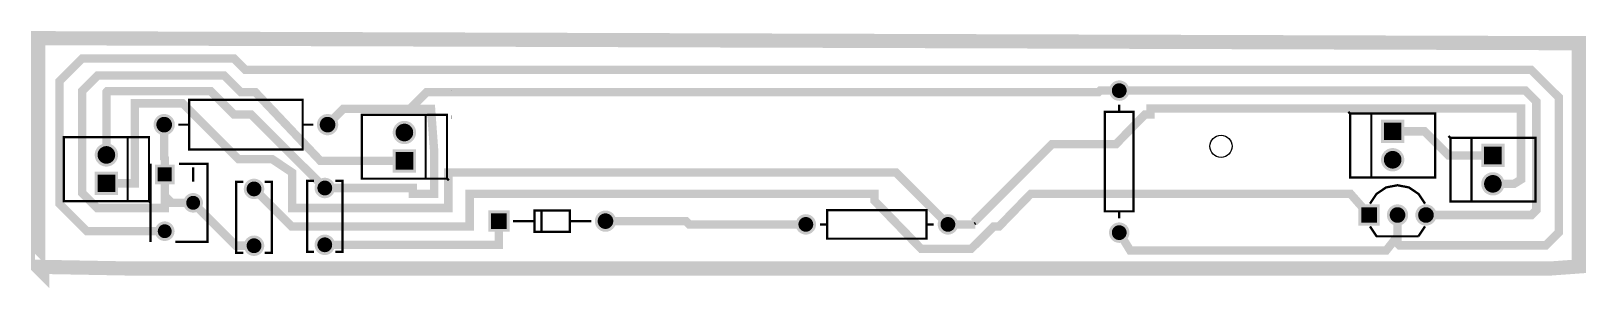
# Model space of a CAD drawing. Extents: x -5 to 134, y -2 to 21.
import ezdxf

# ---------------------------------------------------------------- set-up
doc = ezdxf.new("R2010")
doc.units = 0
doc.header["$MEASUREMENT"] = 0
doc.layers.get('0').update_dxf_attribs({"color": 1, "linetype": 'CONTINUOUS'})
for name, color, linetype in [('BOARD_OUTLINE', 7, 'CONTINUOUS'), ('BOTTOM', 7, 'CONTINUOUS'), ('COMPONENTS_TOP', 1, 'CONTINUOUS'), ('COPPER_ASYBOT', 3, 'CONTINUOUS'), ('DRILL', 1, 'CONTINUOUS'), ('GLOBAL_LAYER', 1, 'CONTINUOUS'), ('GND', 4, 'CONTINUOUS'), ('OBS_ASYTOP', 6, 'CONTINUOUS'), ('OBS_GLOBAL_LAYER', 1, 'CONTINUOUS'), ('PADSTACKS', 1, 'CONTINUOUS'), ('TOP', 2, 'CONTINUOUS')]:
    doc.layers.add(name, color=color, linetype=linetype)
doc.layers.get('PADSTACKS').off()

# ---------------------------------------------------------------- blocks, each defined once
blk = doc.blocks.new('PADSTACK_TM_AXIAL_LLB_PAD1')
blk.add_point((0, 0))
at = {"layer": 'BOTTOM', "const_width": 0.0275}
blk.add_lwpolyline([(-0.0137, 0, 1), (0.0137, 0, 1)], format="xyb", close=True, dxfattribs=at)
at = {"layer": 'DRILL', "const_width": 0.017}
blk.add_lwpolyline([(-0.0085, 0, 1), (0.0085, 0, 1)], format="xyb", close=True, dxfattribs=at)
at = {"layer": 'GND', "const_width": 0.0375}
blk.add_lwpolyline([(-0.0187, 0, 1), (0.0187, 0, 1)], format="xyb", close=True, dxfattribs=at)
at = {"layer": 'TOP', "const_width": 0.0275}
blk.add_lwpolyline([(-0.0137, 0, 1), (0.0137, 0, 1)], format="xyb", close=True, dxfattribs=at)
blk = doc.blocks.new('FOOTPRINT_AX__600X_175__037_470')
at = {"layer": 'PADSTACKS'}
for p in [(0, 0), (0.575, 0)]:
    blk.add_blockref('PADSTACK_TM_AXIAL_LLB_PAD1', p, dxfattribs=at)
blk = doc.blocks.new('PADSTACK_TM_RAD_LLB_PAD2')
blk.add_point((0, 0))
at = {"layer": 'BOTTOM', "const_width": 0.026}
blk.add_lwpolyline([(-0.013, 0, 1), (0.013, 0, 1)], format="xyb", close=True, dxfattribs=at)
at = {"layer": 'DRILL', "const_width": 0.0155}
blk.add_lwpolyline([(-0.0077, 0, 1), (0.0077, 0, 1)], format="xyb", close=True, dxfattribs=at)
at = {"layer": 'GND', "const_width": 0.036}
blk.add_lwpolyline([(-0.018, 0, 1), (0.018, 0, 1)], format="xyb", close=True, dxfattribs=at)
at = {"layer": 'TOP', "const_width": 0.026}
blk.add_lwpolyline([(-0.013, 0, 1), (0.013, 0, 1)], format="xyb", close=True, dxfattribs=at)
blk = doc.blocks.new('FOOTPRINT_RAD__250X_125_LS_200_')
at = {"layer": 'PADSTACKS'}
for p in [(0, 0), (0.2, 0)]:
    blk.add_blockref('PADSTACK_TM_RAD_LLB_PAD2', p, dxfattribs=at)
blk = doc.blocks.new('FOOTPRINT_RAD__250X_125_LS_20_2')
at = {"layer": 'PADSTACKS'}
for p in [(0, 0), (0.2, 0)]:
    blk.add_blockref('PADSTACK_TM_RAD_LLB_PAD2', p, dxfattribs=at)
blk = doc.blocks.new('PADSTACK_TM_DIODE_LLB_PAD8_1')
blk.add_point((0, 0))
at = {"layer": 'BOTTOM', "const_width": 0.0275}
blk.add_lwpolyline([(-0.0137, 0, 1), (0.0137, 0, 1)], format="xyb", close=True, dxfattribs=at)
at = {"layer": 'DRILL', "const_width": 0.017}
blk.add_lwpolyline([(-0.0085, 0, 1), (0.0085, 0, 1)], format="xyb", close=True, dxfattribs=at)
at = {"layer": 'GND', "const_width": 0.0375}
blk.add_lwpolyline([(-0.0187, 0, 1), (0.0187, 0, 1)], format="xyb", close=True, dxfattribs=at)
at = {"layer": 'TOP', "const_width": 0.0275}
blk.add_lwpolyline([(-0.0137, 0, 1), (0.0137, 0, 1)], format="xyb", close=True, dxfattribs=at)
blk = doc.blocks.new('PADSTACK_TM_DIODE_LLB_PAD7_1')
blk.add_point((0, 0))
at = {"layer": 'BOTTOM', "const_width": 0.055}
blk.add_lwpolyline([(-0.0275, 0), (0.0275, 0)], dxfattribs=at)
at = {"layer": 'DRILL', "const_width": 0.017}
blk.add_lwpolyline([(-0.0085, 0, 1), (0.0085, 0, 1)], format="xyb", close=True, dxfattribs=at)
at = {"layer": 'GND', "const_width": 0.075}
blk.add_lwpolyline([(-0.0375, 0), (0.0375, 0)], dxfattribs=at)
at = {"layer": 'TOP', "const_width": 0.055}
blk.add_lwpolyline([(-0.0275, 0), (0.0275, 0)], dxfattribs=at)
blk = doc.blocks.new('FOOTPRINT_DAX2__375X_070__034_D')
at = {"layer": 'PADSTACKS', "rotation": 90}
for name, p in [('PADSTACK_TM_DIODE_LLB_PAD7_1', (-0.375, 0)), ('PADSTACK_TM_DIODE_LLB_PAD8_1', (0, 0))]:
    blk.add_blockref(name, p, dxfattribs=at)
blk = doc.blocks.new('PADSTACK_PCON100T_LLB_PAD1')
blk.add_point((0, 0))
at = {"layer": 'BOTTOM', "const_width": 0.062}
blk.add_lwpolyline([(-0.031, 0), (0.031, 0)], dxfattribs=at)
at = {"layer": 'DRILL', "const_width": 0.021}
blk.add_lwpolyline([(-0.0105, 0, 1), (0.0105, 0, 1)], format="xyb", close=True, dxfattribs=at)
at = {"layer": 'GND', "const_width": 0.082}
blk.add_lwpolyline([(-0.041, 0), (0.041, 0)], dxfattribs=at)
at = {"layer": 'TOP', "const_width": 0.062}
blk.add_lwpolyline([(-0.031, 0), (0.031, 0)], dxfattribs=at)
blk = doc.blocks.new('PADSTACK_PCON100T_LLB_PAD2')
blk.add_point((0, 0))
at = {"layer": 'BOTTOM', "const_width": 0.031}
blk.add_lwpolyline([(-0.0155, 0, 1), (0.0155, 0, 1)], format="xyb", close=True, dxfattribs=at)
at = {"layer": 'DRILL', "const_width": 0.021}
blk.add_lwpolyline([(-0.0105, 0, 1), (0.0105, 0, 1)], format="xyb", close=True, dxfattribs=at)
at = {"layer": 'GND', "const_width": 0.041}
blk.add_lwpolyline([(-0.0205, 0, 1), (0.0205, 0, 1)], format="xyb", close=True, dxfattribs=at)
at = {"layer": 'TOP', "const_width": 0.031}
blk.add_lwpolyline([(-0.0155, 0, 1), (0.0155, 0, 1)], format="xyb", close=True, dxfattribs=at)
blk = doc.blocks.new('FOOTPRINT_POLCON_100_VH_TM1SQ_2')
at = {"layer": 'PADSTACKS'}
for name, p in [('PADSTACK_PCON100T_LLB_PAD1', (0, 0)), ('PADSTACK_PCON100T_LLB_PAD2', (0.1, 0))]:
    blk.add_blockref(name, p, dxfattribs=at)
blk = doc.blocks.new('FOOTPRINT_POLCON_100_VH_TM1SQ_3')
at = {"layer": 'PADSTACKS'}
for name, p in [('PADSTACK_PCON100T_LLB_PAD1', (0, 0)), ('PADSTACK_PCON100T_LLB_PAD2', (0.1, 0))]:
    blk.add_blockref(name, p, dxfattribs=at)
blk = doc.blocks.new('PADSTACK_TO_LLB_PAD26')
blk.add_point((0, 0))
at = {"layer": 'BOTTOM', "const_width": 0.055}
blk.add_lwpolyline([(-0.0275, 0), (0.0275, 0)], dxfattribs=at)
at = {"layer": 'DRILL', "const_width": 0.0155}
blk.add_lwpolyline([(-0.0077, 0, 1), (0.0077, 0, 1)], format="xyb", close=True, dxfattribs=at)
at = {"layer": 'GND', "const_width": 0.075}
blk.add_lwpolyline([(-0.0375, 0), (0.0375, 0)], dxfattribs=at)
at = {"layer": 'TOP', "const_width": 0.055}
blk.add_lwpolyline([(-0.0275, 0), (0.0275, 0)], dxfattribs=at)
blk = doc.blocks.new('PADSTACK_TO_LLB_PAD6')
blk.add_point((0, 0))
at = {"layer": 'BOTTOM', "const_width": 0.0275}
blk.add_lwpolyline([(-0.0137, 0, 1), (0.0137, 0, 1)], format="xyb", close=True, dxfattribs=at)
at = {"layer": 'DRILL', "const_width": 0.0155}
blk.add_lwpolyline([(-0.0077, 0, 1), (0.0077, 0, 1)], format="xyb", close=True, dxfattribs=at)
at = {"layer": 'GND', "const_width": 0.0375}
blk.add_lwpolyline([(-0.0187, 0, 1), (0.0187, 0, 1)], format="xyb", close=True, dxfattribs=at)
at = {"layer": 'TOP', "const_width": 0.0275}
blk.add_lwpolyline([(-0.0137, 0, 1), (0.0137, 0, 1)], format="xyb", close=True, dxfattribs=at)
blk = doc.blocks.new('FOOTPRINT_TO92_100_Q1')
at = {"layer": 'PADSTACKS'}
for name, p in [('PADSTACK_TO_LLB_PAD26', (0, 0)), ('PADSTACK_TO_LLB_PAD6', (0.1, 0)), ('PADSTACK_TO_LLB_PAD6', (0.2, 0))]:
    blk.add_blockref(name, p, dxfattribs=at)
blk = doc.blocks.new('PADSTACK_TM_AXIAL_LLB_PAD3')
blk.add_point((0, 0))
at = {"layer": 'BOTTOM', "const_width": 0.026}
blk.add_lwpolyline([(-0.013, 0, 1), (0.013, 0, 1)], format="xyb", close=True, dxfattribs=at)
at = {"layer": 'DRILL', "const_width": 0.0155}
blk.add_lwpolyline([(-0.0077, 0, 1), (0.0077, 0, 1)], format="xyb", close=True, dxfattribs=at)
at = {"layer": 'GND', "const_width": 0.036}
blk.add_lwpolyline([(-0.018, 0, 1), (0.018, 0, 1)], format="xyb", close=True, dxfattribs=at)
at = {"layer": 'TOP', "const_width": 0.026}
blk.add_lwpolyline([(-0.013, 0, 1), (0.013, 0, 1)], format="xyb", close=True, dxfattribs=at)
blk = doc.blocks.new('FOOTPRINT_AX__500X_100__031_R2')
at = {"layer": 'PADSTACKS'}
for p in [(0, 0), (0.5, 0)]:
    blk.add_blockref('PADSTACK_TM_AXIAL_LLB_PAD3', p, dxfattribs=at)
blk = doc.blocks.new('PADSTACK_VRES_LLB_PAD24_1')
blk.add_point((0, 0))
at = {"layer": 'BOTTOM', "const_width": 0.049}
blk.add_lwpolyline([(-0.0245, 0), (0.0245, 0)], dxfattribs=at)
at = {"layer": 'DRILL', "const_width": 0.014}
blk.add_lwpolyline([(-0.007, 0, 1), (0.007, 0, 1)], format="xyb", close=True, dxfattribs=at)
at = {"layer": 'GND', "const_width": 0.069}
blk.add_lwpolyline([(-0.0345, 0), (0.0345, 0)], dxfattribs=at)
at = {"layer": 'TOP', "const_width": 0.049}
blk.add_lwpolyline([(-0.0245, 0), (0.0245, 0)], dxfattribs=at)
blk = doc.blocks.new('PADSTACK_VRES_LLB_PAD17_1')
blk.add_point((0, 0))
at = {"layer": 'BOTTOM', "const_width": 0.0245}
blk.add_lwpolyline([(-0.0122, 0, 1), (0.0122, 0, 1)], format="xyb", close=True, dxfattribs=at)
at = {"layer": 'DRILL', "const_width": 0.014}
blk.add_lwpolyline([(-0.007, 0, 1), (0.007, 0, 1)], format="xyb", close=True, dxfattribs=at)
at = {"layer": 'GND', "const_width": 0.0345}
blk.add_lwpolyline([(-0.0172, 0, 1), (0.0172, 0, 1)], format="xyb", close=True, dxfattribs=at)
at = {"layer": 'TOP', "const_width": 0.0245}
blk.add_lwpolyline([(-0.0122, 0, 1), (0.0122, 0, 1)], format="xyb", close=True, dxfattribs=at)
blk = doc.blocks.new('FOOTPRINT_VRES2_R3')
at = {"layer": 'PADSTACKS'}
for p in [(0.1, 0.1), (0.2, 0)]:
    blk.add_blockref('PADSTACK_VRES_LLB_PAD17_1', p, dxfattribs=at)
at = {"layer": 'PADSTACKS', "rotation": 90}
blk.add_blockref('PADSTACK_VRES_LLB_PAD24_1', (0, 0), dxfattribs=at)
blk = doc.blocks.new('FOOTPRINT_AX__500X_100__031_R4')
at = {"layer": 'PADSTACKS'}
for p in [(0, 0), (0.5, 0)]:
    blk.add_blockref('PADSTACK_TM_AXIAL_LLB_PAD3', p, dxfattribs=at)
blk = doc.blocks.new('FOOTPRINT_POLCON_100_VH_TM1SQ_4')
at = {"layer": 'PADSTACKS'}
for name, p in [('PADSTACK_PCON100T_LLB_PAD1', (0, 0)), ('PADSTACK_PCON100T_LLB_PAD2', (0.1, 0))]:
    blk.add_blockref(name, p, dxfattribs=at)
blk = doc.blocks.new('FOOTPRINT_POLCON_100_VH_TM1SQ_5')
at = {"layer": 'PADSTACKS'}
for name, p in [('PADSTACK_PCON100T_LLB_PAD1', (0, 0)), ('PADSTACK_PCON100T_LLB_PAD2', (0.1, 0))]:
    blk.add_blockref(name, p, dxfattribs=at)

msp = doc.modelspace()

# ---------------------------------------------------------------- linework, layer by layer
at = {"layer": 'BOARD_OUTLINE', "const_width": 1.27}
msp.add_lwpolyline([(-4.57, 20.37), (133.47, 19.92), (133.47, -0.09), (130.85, -0.28), (3.89, -0.28), (-4.22, -0.13), (-4.22, -0.48), (-4.57, -0.13), (-4.57, 20.37)], dxfattribs=at)
at = {"layer": 'BOTTOM', "const_width": 0.752}
for points in [[(117.22, 4.52), (117.22, 1.97), (117.4, 1.8), (130.51, 1.8), (131.67, 2.96), (131.67, 15.07), (129.2, 17.53), (13.99, 17.53), (12.99, 18.54), (-0.64, 18.54), (-2.65, 16.53), (-2.65, 5.51), (-0.21, 3.07), (6.77, 3.07)], [(6.77, 8.16), (6.77, 5.15), (0.71, 5.15), (-0.64, 6.51), (-0.64, 15.63), (0.76, 17.03), (12.09, 17.03), (13.59, 15.53), (14.89, 15.53), (20.72, 9.37), (28.24, 9.37)], [(1.54, 9.91), (1.54, 15.53), (1.63, 15.63), (10.88, 15.63), (12.99, 13.52), (14.52, 13.52), (21.11, 6.94)], [(21.36, 12.62), (22.77, 14.03), (28.73, 14.03), (30.23, 15.53), (90.43, 15.53), (90.57, 15.67), (92.29, 15.67)], [(92.29, 15.67), (128.69, 15.67), (129.66, 14.7), (129.66, 4.96), (129.22, 4.52), (119.77, 4.52)], [(1.54, 7.36), (4.08, 7.36), (4.08, 14.53), (8.38, 14.53), (13.39, 9.52), (16.4, 9.52), (18.18, 8.33), (18.18, 5.15), (32.18, 5.15), (32.18, 8.33), (72.29, 8.33), (76.94, 3.68)], [(21.36, 12.62), (22.77, 14.03), (30.63, 14.03), (30.91, 10.24), (30.91, 6.42), (29, 6.42), (29, 6.94), (21.11, 6.94)], [(125.77, 7.32), (127.68, 7.32), (128.29, 7.7), (128.29, 14.06), (95.1, 14.06), (95.1, 13.52), (94.58, 13.52), (92.01, 10.88), (86.28, 10.88), (79.28, 3.88)], [(6.72, 12.62), (6.72, 9.62), (6.77, 9.57), (6.77, 8.16)], [(116.79, 12.02), (119.64, 12.02), (121.8, 9.86), (125.77, 9.86)], [(6.77, 8.16), (6.77, 6.25), (7.4, 5.61), (9.31, 5.61)], [(9.31, 5.61), (6.77, 5.61), (6.77, 8.16)], [(14.77, 6.86), (18.13, 3.5), (34.09, 3.5), (34.09, 6.42), (70.37, 6.42), (70.37, 5.79), (74.53, 1.5), (79.04, 1.5), (81.05, 3.5), (81.53, 3.5), (84.37, 6.42), (113.01, 6.42), (114.68, 4.52)], [(14.77, 1.77), (13.15, 1.77), (9.31, 5.61)], [(36.71, 3.97), (36.71, 1.85), (21.11, 1.85)], [(46.26, 3.97), (53.48, 3.97), (53.77, 3.68), (64.21, 3.68)], [(92.29, 2.94), (93.28, 1.33), (116.2, 1.33), (117.22, 2.61), (117.22, 4.52)], [(117.22, 4.52), (117.22, 4.52)], [(79.4, 3.68), (76.94, 3.68)]]:
    msp.add_lwpolyline(points, dxfattribs=at)
at = {"layer": 'BOTTOM', "linetype": 'Continuous'}
msp.add_circle((101.41, 10.68), 1, dxfattribs=at)
at = {"layer": 'GLOBAL_LAYER'}
msp.add_lwpolyline([(79.28, 3.88), (79.4, 3.68)], dxfattribs=at)
at = {"layer": 'OBS_ASYTOP', "const_width": 0.204}
for points in [[(19.13, 10.39), (19.13, 14.85), (19.13, 14.85), (8.95, 14.85), (8.95, 10.39), (19.13, 10.39)], [(92.29, 13.77), (92.29, 14.4)], [(8.95, 12.62), (7.99, 12.62)], [(20.08, 12.62), (19.13, 12.62)], [(32.06, 13.51), (32.06, 7.78), (24.43, 7.78), (24.43, 13.51), (32.06, 13.51)], [(30.15, 7.78), (30.15, 13.51)], [(93.56, 13.77), (91.01, 13.77), (91.01, 13.77), (91.01, 4.85), (93.56, 4.85), (93.56, 13.77)], [(112.97, 13.61), (112.97, 13.61), (112.81, 13.77)], [(112.97, 7.88), (112.97, 13.61), (120.61, 13.61), (120.61, 7.88), (112.97, 7.88)], [(114.88, 13.61), (114.88, 7.88)], [(5.36, 11.5), (5.36, 5.77), (-2.28, 5.77), (-2.28, 11.5), (5.36, 11.5)], [(3.45, 5.77), (3.45, 11.5)], [(121.96, 11.45), (121.95, 11.45), (121.79, 11.61)], [(121.96, 5.72), (121.96, 11.45), (129.59, 11.45), (129.59, 5.72), (121.96, 5.72)], [(123.86, 11.45), (123.86, 5.72)], [(5.5, 9.11), (5.5, 2.11)], [(7.72, 2.11), (10.59, 2.11), (10.59, 9.11), (8.04, 9.11)], [(9.31, 7.52), (9.31, 8.79)], [(13.81, 1.14), (13.18, 1.14), (13.18, 7.5), (13.81, 7.5)], [(15.72, 7.5), (16.36, 7.5), (16.36, 1.14), (15.72, 1.14)], [(20.15, 1.21), (19.52, 1.21), (19.52, 7.58), (20.15, 7.58)], [(22.06, 7.58), (22.7, 7.58), (22.7, 1.21), (22.06, 1.21)], [(32.06, 7.78), (32.07, 7.78), (32.22, 7.63)], [(119.69, 5.54), (119.11, 6.41), (118.25, 6.99), (118.25, 6.99), (117.22, 7.19), (117.22, 7.19), (116.2, 6.99), (115.34, 6.41), (114.76, 5.54)], [(5.36, 5.77), (5.36, 5.77), (5.52, 5.61)], [(39.89, 3.01), (39.89, 4.92), (43.07, 4.92), (43.07, 3.01), (39.89, 3.01)], [(40.53, 3.01), (40.53, 4.92)], [(66.12, 4.95), (66.12, 2.4), (66.12, 2.4), (75.03, 2.4), (75.03, 4.95), (66.12, 4.95)], [(92.29, 4.85), (92.29, 4.22)], [(39.89, 3.97), (37.98, 3.97)], [(43.07, 3.97), (44.98, 3.97)], [(66.12, 3.68), (65.49, 3.68)], [(75.03, 3.68), (75.67, 3.68)], [(114.76, 3.5), (115.34, 2.63), (115.36, 2.61), (119.13, 2.61)], [(119.11, 2.63), (119.69, 3.5)]]:
    msp.add_lwpolyline(points, dxfattribs=at)
at = {"layer": 'OBS_GLOBAL_LAYER', "const_width": 0.0001}
for points in [[(93.66, 1.9), (93.66, 16.72), (90.91, 16.72), (90.91, 1.9), (93.66, 1.9)], [(22.44, 14.95), (5.64, 14.95), (5.64, 10.29), (22.44, 10.29), (22.44, 14.95)], [(32.33, 7.52), (32.33, 13.61), (24.32, 13.61), (24.32, 7.52), (32.33, 7.52)], [(112.71, 13.87), (112.71, 7.78), (120.71, 7.78), (120.71, 13.87), (112.71, 13.87)], [(5.62, 5.51), (5.62, 11.6), (-2.38, 11.6), (-2.38, 5.51), (5.62, 5.51)], [(121.69, 11.71), (121.69, 5.62), (129.7, 5.62), (129.7, 11.71), (121.69, 11.71)], [(5.39, 9.21), (5.39, 2.01), (10.69, 2.01), (10.69, 9.21), (5.39, 9.21)], [(13.07, 7.91), (13.07, 0.73), (16.46, 0.73), (16.46, 7.91), (13.07, 7.91)], [(22.8, 0.8), (22.8, 7.98), (19.41, 7.98), (19.41, 0.8), (22.8, 0.8)], [(113.6, 2.51), (120.85, 2.51), (120.85, 7.29), (113.6, 7.29), (113.6, 2.51)], [(35.63, 2.89), (47.34, 2.89), (47.34, 5.05), (35.63, 5.05), (35.63, 2.89)], [(77.99, 5.05), (63.17, 5.05), (63.17, 2.3), (77.99, 2.3), (77.99, 5.05)]]:
    msp.add_lwpolyline(points, close=True, dxfattribs=at)
at = {"layer": 'OBS_GLOBAL_LAYER', "const_width": 0.001}
msp.add_lwpolyline([(32.5, 15.61), (32.36, 15.76), (112.68, 15.76), (112.68, 6.07), (32.47, 6.07), (32.5, 15.61)], dxfattribs=at)

# ---------------------------------------------------------------- block references
at = {"layer": 'COMPONENTS_TOP', "xscale": 25.46009428692145, "yscale": 25.46009428692145, "zscale": 25.46009428692145}
for name, p, rotation in [('FOOTPRINT_AX__500X_100__031_R2', (92.29, 2.94), 90), ('FOOTPRINT_POLCON_100_VH_TM1SQ_4', (116.79, 12.02), 270), ('FOOTPRINT_POLCON_100_VH_TM1SQ_5', (28.24, 9.37), 90), ('FOOTPRINT_POLCON_100_VH_TM1SQ_3', (125.77, 9.86), 270), ('FOOTPRINT_POLCON_100_VH_TM1SQ_2', (1.54, 7.36), 90), ('FOOTPRINT_VRES2_R3', (6.77, 8.16), 270), ('FOOTPRINT_RAD__250X_125_LS_200_', (14.77, 6.86), 270), ('FOOTPRINT_RAD__250X_125_LS_20_2', (21.11, 1.85), 90), ('FOOTPRINT_AX__500X_100__031_R4', (76.94, 3.68), 180)]:
    msp.add_blockref(name, p, dxfattribs=dict(at, rotation=rotation))
for name, p in [('FOOTPRINT_DAX2__375X_070__034_D', (46.26, 3.97)), ('FOOTPRINT_TO92_100_Q1', (114.68, 4.52))]:
    msp.add_blockref(name, p, dxfattribs=at)
at = {"layer": 'COPPER_ASYBOT', "xscale": 25.46009428692145, "yscale": 25.46009428692145, "zscale": 25.46009428692145, "rotation": 180}
msp.add_blockref('FOOTPRINT_AX__600X_175__037_470', (21.36, 12.62), dxfattribs=at)

doc.saveas('drawing.dxf')
